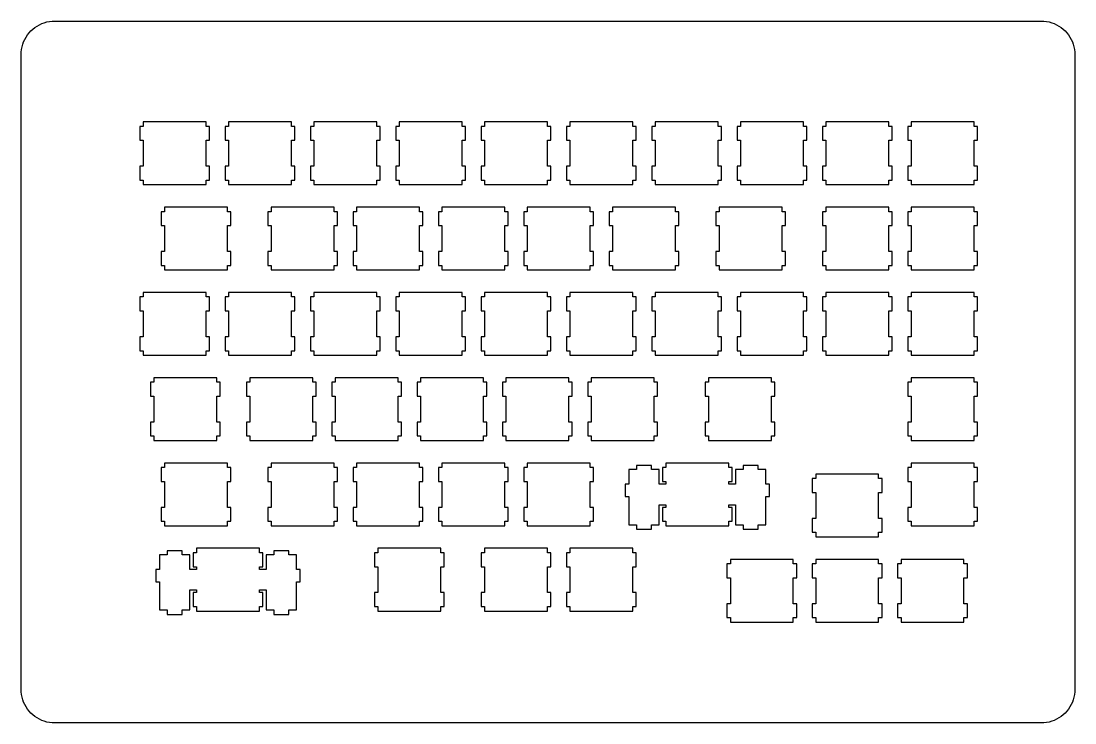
# Model space of a CAD drawing. Extents: x 0 to 235, y 0 to 157.
import ezdxf

# ---------------------------------------------------------------- set-up
doc = ezdxf.new("R2010")
doc.units = 0
doc.layers.get('0').update_dxf_attribs({"linetype": 'CONTINUOUS'})

msp = doc.modelspace()

# ---------------------------------------------------------------- linework, layer by layer
at = {"color": 0}
for p, q in [((2.72438, 155.078), (3.18464, 155.441)), ((3.18464, 155.441), (3.67524, 155.768)), ((3.67524, 155.768), (4.18924, 156.056)), ((4.18924, 156.056), (4.72391, 156.304)), ((4.72391, 156.304), (5.2765, 156.507)), ((5.2765, 156.507), (5.84426, 156.668)), ((5.84426, 156.668), (6.42027, 156.781)), ((6.42027, 156.781), (7.00595, 156.851)), ((7.00595, 156.851), (7.59435, 156.875)), ((7.59435, 156.875), (227.857, 156.873)), ((227.857, 156.873), (228.446, 156.851)), ((228.446, 156.851), (229.031, 156.781)), ((229.031, 156.781), (229.609, 156.668)), ((229.609, 156.668), (230.175, 156.507)), ((230.175, 156.507), (230.728, 156.304)), ((230.728, 156.304), (231.262, 156.056)), ((231.262, 156.056), (231.776, 155.768)), ((231.776, 155.768), (232.266, 155.441)), ((232.266, 155.441), (232.729, 155.078)), ((0.91226, 152.779), (1.20027, 153.293)), ((1.20027, 153.293), (1.52687, 153.784)), ((1.52687, 153.784), (1.89067, 154.244)), ((1.89067, 154.244), (2.2903, 154.678)), ((2.2903, 154.678), (2.72438, 155.078)), ((232.729, 155.078), (233.161, 154.678)), ((233.161, 154.678), (233.561, 154.244)), ((233.561, 154.244), (233.926, 153.784)), ((233.926, 153.784), (234.253, 153.293)), ((234.253, 153.293), (234.541, 152.779)), ((0.18741, 150.548), (0.30179, 151.125)), ((0.30179, 151.125), (0.46164, 151.692)), ((0.46164, 151.692), (0.66421, 152.244)), ((0.66421, 152.244), (0.91226, 152.779)), ((234.541, 152.779), (234.787, 152.244)), ((234.787, 152.244), (234.991, 151.692)), ((234.991, 151.692), (235.151, 151.125)), ((235.151, 151.125), (235.266, 150.548)), ((0.09371, 7.59714), (0.09508, 149.374)), ((0.09508, 149.374), (0.11713, 149.962)), ((0.11713, 149.962), (0.18741, 150.548)), ((235.266, 150.548), (235.335, 149.962)), ((235.335, 149.962), (235.358, 149.374)), ((235.358, 149.374), (235.358, 7.59714)), ((27.3816, 134.349), (27.3816, 133.349)), ((41.3812, 134.349), (27.3816, 134.349)), ((41.3812, 133.349), (41.3812, 134.349)), ((46.4316, 134.349), (46.4316, 133.349)), ((60.4312, 134.349), (46.4316, 134.349)), ((60.4312, 133.349), (60.4312, 134.349)), ((65.4816, 134.349), (65.4816, 133.349)), ((79.4812, 134.349), (65.4816, 134.349)), ((79.4812, 133.349), (79.4812, 134.349)), ((84.5316, 134.349), (84.5316, 133.349)), ((98.5312, 134.349), (84.5316, 134.349)), ((98.5312, 133.349), (98.5312, 134.349)), ((103.582, 134.349), (103.582, 133.349)), ((117.581, 134.349), (103.582, 134.349)), ((117.581, 133.349), (117.581, 134.349)), ((122.632, 134.349), (122.632, 133.349)), ((136.631, 134.349), (122.632, 134.349)), ((136.631, 133.349), (136.631, 134.349)), ((141.682, 134.349), (141.682, 133.349)), ((155.681, 134.349), (141.682, 134.349)), ((155.681, 133.349), (155.681, 134.349)), ((160.732, 134.349), (160.732, 133.349)), ((174.731, 134.349), (160.732, 134.349)), ((174.731, 133.349), (174.731, 134.349)), ((179.782, 134.349), (179.782, 133.349)), ((193.781, 134.349), (179.782, 134.349)), ((193.781, 133.349), (193.781, 134.349)), ((198.832, 134.349), (198.832, 133.349)), ((212.831, 134.349), (198.832, 134.349)), ((212.831, 133.349), (212.831, 134.349)), ((27.3816, 133.349), (26.5824, 133.349)), ((26.5824, 133.349), (26.5824, 130.248)), ((42.1816, 133.349), (41.3812, 133.349)), ((42.1816, 130.248), (42.1816, 133.349)), ((46.4316, 133.349), (45.6325, 133.349)), ((45.6325, 133.349), (45.6325, 130.248)), ((61.2316, 133.349), (60.4312, 133.349)), ((61.2316, 130.248), (61.2316, 133.349)), ((65.4816, 133.349), (64.6825, 133.349)), ((64.6825, 133.349), (64.6825, 130.248)), ((80.2816, 133.349), (79.4812, 133.349)), ((80.2816, 130.248), (80.2816, 133.349)), ((84.5316, 133.349), (83.7325, 133.349)), ((83.7325, 133.349), (83.7325, 130.248)), ((99.3316, 133.349), (98.5312, 133.349)), ((99.3316, 130.248), (99.3316, 133.349)), ((103.582, 133.349), (102.783, 133.349)), ((102.783, 133.349), (102.783, 130.248)), ((118.382, 133.349), (117.581, 133.349)), ((118.382, 130.248), (118.382, 133.349)), ((122.632, 133.349), (121.833, 133.349)), ((121.833, 133.349), (121.833, 130.248)), ((137.432, 133.349), (136.631, 133.349)), ((137.432, 130.248), (137.432, 133.349)), ((141.682, 133.349), (140.883, 133.349)), ((140.883, 133.349), (140.883, 130.248)), ((156.482, 133.349), (155.681, 133.349)), ((156.482, 130.248), (156.482, 133.349)), ((160.732, 133.349), (159.933, 133.349)), ((159.933, 133.349), (159.933, 130.248)), ((175.532, 133.349), (174.731, 133.349)), ((175.532, 130.248), (175.532, 133.349)), ((179.782, 133.349), (178.983, 133.349)), ((178.983, 133.349), (178.983, 130.248)), ((194.582, 133.349), (193.781, 133.349)), ((194.582, 130.248), (194.582, 133.349)), ((198.832, 133.349), (198.033, 133.349)), ((198.033, 133.349), (198.033, 130.248)), ((213.632, 133.349), (212.831, 133.349)), ((213.632, 130.248), (213.632, 133.349)), ((26.5824, 130.248), (27.3816, 130.248)), ((27.3816, 130.248), (27.3816, 124.448)), ((41.3812, 124.448), (41.3812, 130.248)), ((41.3812, 130.248), (42.1816, 130.248)), ((45.6325, 130.248), (46.4316, 130.248)), ((46.4316, 130.248), (46.4316, 124.448)), ((60.4312, 124.448), (60.4312, 130.248)), ((60.4312, 130.248), (61.2316, 130.248)), ((64.6825, 130.248), (65.4816, 130.248)), ((65.4816, 130.248), (65.4816, 124.448)), ((79.4812, 124.448), (79.4812, 130.248)), ((79.4812, 130.248), (80.2816, 130.248)), ((83.7325, 130.248), (84.5316, 130.248)), ((84.5316, 130.248), (84.5316, 124.448)), ((98.5312, 124.448), (98.5312, 130.248)), ((98.5312, 130.248), (99.3316, 130.248)), ((102.783, 130.248), (103.582, 130.248)), ((103.582, 130.248), (103.582, 124.448)), ((117.581, 124.448), (117.581, 130.248)), ((117.581, 130.248), (118.382, 130.248)), ((121.833, 130.248), (122.632, 130.248)), ((122.632, 130.248), (122.632, 124.448)), ((136.631, 124.448), (136.631, 130.248)), ((136.631, 130.248), (137.432, 130.248)), ((140.883, 130.248), (141.682, 130.248)), ((141.682, 130.248), (141.682, 124.448)), ((155.681, 124.448), (155.681, 130.248)), ((155.681, 130.248), (156.482, 130.248)), ((159.933, 130.248), (160.732, 130.248)), ((160.732, 130.248), (160.732, 124.448)), ((174.731, 124.448), (174.731, 130.248)), ((174.731, 130.248), (175.532, 130.248)), ((178.983, 130.248), (179.782, 130.248)), ((179.782, 130.248), (179.782, 124.448)), ((193.781, 124.448), (193.781, 130.248)), ((193.781, 130.248), (194.582, 130.248)), ((198.033, 130.248), (198.832, 130.248)), ((198.832, 130.248), (198.832, 124.448)), ((212.831, 124.448), (212.831, 130.248)), ((212.831, 130.248), (213.632, 130.248)), ((27.3816, 124.448), (26.5824, 124.448)), ((26.5824, 124.448), (26.5824, 121.349)), ((42.1816, 124.448), (41.3812, 124.448)), ((42.1816, 121.349), (42.1816, 124.448)), ((46.4316, 124.448), (45.6325, 124.448)), ((45.6325, 124.448), (45.6325, 121.349)), ((61.2316, 124.448), (60.4312, 124.448)), ((61.2316, 121.349), (61.2316, 124.448)), ((65.4816, 124.448), (64.6825, 124.448)), ((64.6825, 124.448), (64.6825, 121.349)), ((80.2816, 124.448), (79.4812, 124.448)), ((80.2816, 121.349), (80.2816, 124.448)), ((84.5316, 124.448), (83.7325, 124.448)), ((83.7325, 124.448), (83.7325, 121.349)), ((99.3316, 124.448), (98.5312, 124.448)), ((99.3316, 121.349), (99.3316, 124.448)), ((103.582, 124.448), (102.783, 124.448)), ((102.783, 124.448), (102.783, 121.349)), ((118.382, 124.448), (117.581, 124.448)), ((118.382, 121.349), (118.382, 124.448)), ((122.632, 124.448), (121.833, 124.448)), ((121.833, 124.448), (121.833, 121.349)), ((137.432, 124.448), (136.631, 124.448)), ((137.432, 121.349), (137.432, 124.448)), ((141.682, 124.448), (140.883, 124.448)), ((140.883, 124.448), (140.883, 121.349)), ((156.482, 124.448), (155.681, 124.448)), ((156.482, 121.349), (156.482, 124.448)), ((160.732, 124.448), (159.933, 124.448)), ((159.933, 124.448), (159.933, 121.349)), ((175.532, 124.448), (174.731, 124.448)), ((175.532, 121.349), (175.532, 124.448)), ((179.782, 124.448), (178.983, 124.448)), ((178.983, 124.448), (178.983, 121.349)), ((194.582, 124.448), (193.781, 124.448)), ((194.582, 121.349), (194.582, 124.448)), ((198.832, 124.448), (198.033, 124.448)), ((198.033, 124.448), (198.033, 121.349)), ((213.632, 124.448), (212.831, 124.448)), ((213.632, 121.349), (213.632, 124.448)), ((26.5824, 121.349), (27.3816, 121.349)), ((27.3816, 121.349), (27.3816, 120.348)), ((27.3816, 120.348), (41.3812, 120.348)), ((41.3812, 120.348), (41.3812, 121.349)), ((41.3812, 121.349), (42.1816, 121.349)), ((45.6325, 121.349), (46.4316, 121.349)), ((46.4316, 121.349), (46.4316, 120.348)), ((46.4316, 120.348), (60.4312, 120.348)), ((60.4312, 120.348), (60.4312, 121.349)), ((60.4312, 121.349), (61.2316, 121.349)), ((64.6825, 121.349), (65.4816, 121.349)), ((65.4816, 121.349), (65.4816, 120.348)), ((65.4816, 120.348), (79.4812, 120.348)), ((79.4812, 120.348), (79.4812, 121.349)), ((79.4812, 121.349), (80.2816, 121.349)), ((83.7325, 121.349), (84.5316, 121.349)), ((84.5316, 121.349), (84.5316, 120.348)), ((84.5316, 120.348), (98.5312, 120.348)), ((98.5312, 120.348), (98.5312, 121.349)), ((98.5312, 121.349), (99.3316, 121.349)), ((102.783, 121.349), (103.582, 121.349)), ((103.582, 121.349), (103.582, 120.348)), ((103.582, 120.348), (117.581, 120.348)), ((117.581, 120.348), (117.581, 121.349)), ((117.581, 121.349), (118.382, 121.349)), ((121.833, 121.349), (122.632, 121.349)), ((122.632, 121.349), (122.632, 120.348)), ((122.632, 120.348), (136.631, 120.348)), ((136.631, 120.348), (136.631, 121.349)), ((136.631, 121.349), (137.432, 121.349)), ((140.883, 121.349), (141.682, 121.349)), ((141.682, 121.349), (141.682, 120.348)), ((141.682, 120.348), (155.681, 120.348)), ((155.681, 120.348), (155.681, 121.349)), ((155.681, 121.349), (156.482, 121.349)), ((159.933, 121.349), (160.732, 121.349)), ((160.732, 121.349), (160.732, 120.348)), ((160.732, 120.348), (174.731, 120.348)), ((174.731, 120.348), (174.731, 121.349)), ((174.731, 121.349), (175.532, 121.349)), ((178.983, 121.349), (179.782, 121.349)), ((179.782, 121.349), (179.782, 120.348)), ((179.782, 120.348), (193.781, 120.348)), ((193.781, 120.348), (193.781, 121.349)), ((193.781, 121.349), (194.582, 121.349)), ((198.033, 121.349), (198.832, 121.349)), ((198.832, 121.349), (198.832, 120.348)), ((198.832, 120.348), (212.831, 120.348)), ((212.831, 120.348), (212.831, 121.349)), ((212.831, 121.349), (213.632, 121.349)), ((32.1441, 115.299), (32.1441, 114.299)), ((46.1451, 115.299), (32.1441, 115.299)), ((46.1451, 114.299), (46.1451, 115.299)), ((55.9566, 115.299), (55.9566, 114.299)), ((69.9562, 115.299), (55.9566, 115.299)), ((69.9562, 114.299), (69.9562, 115.299)), ((75.0066, 115.299), (75.0066, 114.299)), ((89.0062, 115.299), (75.0066, 115.299)), ((89.0062, 114.299), (89.0062, 115.299)), ((94.0566, 115.299), (94.0566, 114.299)), ((108.056, 115.299), (94.0566, 115.299)), ((108.056, 114.299), (108.056, 115.299)), ((113.107, 115.299), (113.107, 114.299)), ((127.106, 115.299), (113.107, 115.299)), ((127.106, 114.299), (127.106, 115.299)), ((132.157, 115.299), (132.157, 114.299)), ((146.156, 115.299), (132.157, 115.299)), ((146.156, 114.299), (146.156, 115.299)), ((155.969, 115.299), (155.969, 114.299)), ((169.97, 115.299), (155.969, 115.299)), ((169.97, 114.299), (169.97, 115.299)), ((179.782, 115.299), (179.782, 114.299)), ((193.781, 115.299), (179.782, 115.299)), ((193.781, 114.299), (193.781, 115.299)), ((198.832, 115.299), (198.832, 114.299)), ((212.831, 115.299), (198.832, 115.299)), ((212.831, 114.299), (212.831, 115.299)), ((32.1441, 114.299), (31.3449, 114.299)), ((31.3449, 114.299), (31.3449, 111.198)), ((46.9441, 114.299), (46.1451, 114.299)), ((46.9441, 111.198), (46.9441, 114.299)), ((55.9566, 114.299), (55.1575, 114.299)), ((55.1575, 114.299), (55.1575, 111.198)), ((70.7566, 114.299), (69.9562, 114.299)), ((70.7566, 111.198), (70.7566, 114.299)), ((75.0066, 114.299), (74.2075, 114.299)), ((74.2075, 114.299), (74.2075, 111.198)), ((89.8066, 114.299), (89.0062, 114.299)), ((89.8066, 111.198), (89.8066, 114.299)), ((94.0566, 114.299), (93.2575, 114.299)), ((93.2575, 114.299), (93.2575, 111.198)), ((108.857, 114.299), (108.056, 114.299)), ((108.857, 111.198), (108.857, 114.299)), ((113.107, 114.299), (112.308, 114.299)), ((112.308, 114.299), (112.308, 111.198)), ((127.907, 114.299), (127.106, 114.299)), ((127.907, 111.198), (127.907, 114.299)), ((132.157, 114.299), (131.358, 114.299)), ((131.358, 114.299), (131.358, 111.198)), ((146.957, 114.299), (146.156, 114.299)), ((146.957, 111.198), (146.957, 114.299)), ((155.969, 114.299), (155.17, 114.299)), ((155.17, 114.299), (155.17, 111.198)), ((170.769, 114.299), (169.97, 114.299)), ((170.769, 111.198), (170.769, 114.299)), ((179.782, 114.299), (178.983, 114.299)), ((178.983, 114.299), (178.983, 111.198)), ((194.582, 114.299), (193.781, 114.299)), ((194.582, 111.198), (194.582, 114.299)), ((198.832, 114.299), (198.033, 114.299)), ((198.033, 114.299), (198.033, 111.198)), ((213.632, 114.299), (212.831, 114.299)), ((213.632, 111.198), (213.632, 114.299)), ((31.3449, 111.198), (32.1441, 111.198)), ((32.1441, 111.198), (32.1441, 105.398)), ((46.1451, 105.398), (46.1451, 111.198)), ((46.1451, 111.198), (46.9441, 111.198)), ((55.1575, 111.198), (55.9566, 111.198)), ((55.9566, 111.198), (55.9566, 105.398)), ((69.9562, 105.398), (69.9562, 111.198)), ((69.9562, 111.198), (70.7566, 111.198)), ((74.2075, 111.198), (75.0066, 111.198)), ((75.0066, 111.198), (75.0066, 105.398)), ((89.0062, 105.398), (89.0062, 111.198)), ((89.0062, 111.198), (89.8066, 111.198)), ((93.2575, 111.198), (94.0566, 111.198)), ((94.0566, 111.198), (94.0566, 105.398)), ((108.056, 105.398), (108.056, 111.198)), ((108.056, 111.198), (108.857, 111.198)), ((112.308, 111.198), (113.107, 111.198)), ((113.107, 111.198), (113.107, 105.398)), ((127.106, 105.398), (127.106, 111.198)), ((127.106, 111.198), (127.907, 111.198)), ((131.358, 111.198), (132.157, 111.198)), ((132.157, 111.198), (132.157, 105.398)), ((146.156, 105.398), (146.156, 111.198)), ((146.156, 111.198), (146.957, 111.198)), ((155.17, 111.198), (155.969, 111.198)), ((155.969, 111.198), (155.969, 105.398)), ((169.97, 105.398), (169.97, 111.198)), ((169.97, 111.198), (170.769, 111.198)), ((178.983, 111.198), (179.782, 111.198)), ((179.782, 111.198), (179.782, 105.398)), ((193.781, 105.398), (193.781, 111.198)), ((193.781, 111.198), (194.582, 111.198)), ((198.033, 111.198), (198.832, 111.198)), ((198.832, 111.198), (198.832, 105.398)), ((212.831, 105.398), (212.831, 111.198)), ((212.831, 111.198), (213.632, 111.198)), ((32.1441, 105.398), (31.3449, 105.398)), ((31.3449, 105.398), (31.3449, 102.299)), ((46.9441, 105.398), (46.1451, 105.398)), ((46.9441, 102.299), (46.9441, 105.398)), ((55.9566, 105.398), (55.1575, 105.398)), ((55.1575, 105.398), (55.1575, 102.299)), ((70.7566, 105.398), (69.9562, 105.398)), ((70.7566, 102.299), (70.7566, 105.398)), ((75.0066, 105.398), (74.2075, 105.398)), ((74.2075, 105.398), (74.2075, 102.299)), ((89.8066, 105.398), (89.0062, 105.398)), ((89.8066, 102.299), (89.8066, 105.398)), ((94.0566, 105.398), (93.2575, 105.398)), ((93.2575, 105.398), (93.2575, 102.299)), ((108.857, 105.398), (108.056, 105.398)), ((108.857, 102.299), (108.857, 105.398)), ((113.107, 105.398), (112.308, 105.398)), ((112.308, 105.398), (112.308, 102.299)), ((127.907, 105.398), (127.106, 105.398)), ((127.907, 102.299), (127.907, 105.398)), ((132.157, 105.398), (131.358, 105.398)), ((131.358, 105.398), (131.358, 102.299)), ((146.957, 105.398), (146.156, 105.398)), ((146.957, 102.299), (146.957, 105.398)), ((155.969, 105.398), (155.17, 105.398)), ((155.17, 105.398), (155.17, 102.299)), ((170.769, 105.398), (169.97, 105.398)), ((170.769, 102.299), (170.769, 105.398)), ((179.782, 105.398), (178.983, 105.398)), ((178.983, 105.398), (178.983, 102.299)), ((194.582, 105.398), (193.781, 105.398)), ((194.582, 102.299), (194.582, 105.398)), ((198.832, 105.398), (198.033, 105.398)), ((198.033, 105.398), (198.033, 102.299)), ((213.632, 105.398), (212.831, 105.398)), ((213.632, 102.299), (213.632, 105.398)), ((31.3449, 102.299), (32.1441, 102.299)), ((32.1441, 102.299), (32.1441, 101.298)), ((32.1441, 101.298), (46.1451, 101.298)), ((46.1451, 101.298), (46.1451, 102.299)), ((46.1451, 102.299), (46.9441, 102.299)), ((55.1575, 102.299), (55.9566, 102.299)), ((55.9566, 102.299), (55.9566, 101.298)), ((55.9566, 101.298), (69.9562, 101.298)), ((69.9562, 101.298), (69.9562, 102.299)), ((69.9562, 102.299), (70.7566, 102.299)), ((74.2075, 102.299), (75.0066, 102.299)), ((75.0066, 102.299), (75.0066, 101.298)), ((75.0066, 101.298), (89.0062, 101.298)), ((89.0062, 101.298), (89.0062, 102.299)), ((89.0062, 102.299), (89.8066, 102.299)), ((93.2575, 102.299), (94.0566, 102.299)), ((94.0566, 102.299), (94.0566, 101.298)), ((94.0566, 101.298), (108.056, 101.298)), ((108.056, 101.298), (108.056, 102.299)), ((108.056, 102.299), (108.857, 102.299)), ((112.308, 102.299), (113.107, 102.299)), ((113.107, 102.299), (113.107, 101.298)), ((113.107, 101.298), (127.106, 101.298)), ((127.106, 101.298), (127.106, 102.299)), ((127.106, 102.299), (127.907, 102.299)), ((131.358, 102.299), (132.157, 102.299)), ((132.157, 102.299), (132.157, 101.298)), ((132.157, 101.298), (146.156, 101.298)), ((146.156, 101.298), (146.156, 102.299)), ((146.156, 102.299), (146.957, 102.299)), ((155.17, 102.299), (155.969, 102.299)), ((155.969, 102.299), (155.969, 101.298)), ((155.969, 101.298), (169.97, 101.298)), ((169.97, 101.298), (169.97, 102.299)), ((169.97, 102.299), (170.769, 102.299)), ((178.983, 102.299), (179.782, 102.299)), ((179.782, 102.299), (179.782, 101.298)), ((179.782, 101.298), (193.781, 101.298)), ((193.781, 101.298), (193.781, 102.299)), ((193.781, 102.299), (194.582, 102.299)), ((198.033, 102.299), (198.832, 102.299)), ((198.832, 102.299), (198.832, 101.298)), ((198.832, 101.298), (212.831, 101.298)), ((212.831, 101.298), (212.831, 102.299)), ((212.831, 102.299), (213.632, 102.299)), ((27.3816, 95.2486), (26.5824, 95.2486)), ((26.5824, 95.2486), (26.5824, 92.148)), ((27.3816, 96.2491), (27.3816, 95.2486)), ((41.3812, 96.2491), (27.3816, 96.2491)), ((41.3812, 95.2486), (41.3812, 96.2491)), ((42.1816, 95.2486), (41.3812, 95.2486)), ((42.1816, 92.148), (42.1816, 95.2486)), ((46.4316, 95.2486), (45.6325, 95.2486)), ((45.6325, 95.2486), (45.6325, 92.148)), ((46.4316, 96.2491), (46.4316, 95.2486)), ((60.4312, 96.2491), (46.4316, 96.2491)), ((60.4312, 95.2486), (60.4312, 96.2491)), ((61.2316, 95.2486), (60.4312, 95.2486)), ((61.2316, 92.148), (61.2316, 95.2486)), ((65.4816, 95.2486), (64.6825, 95.2486)), ((64.6825, 95.2486), (64.6825, 92.148)), ((65.4816, 96.2491), (65.4816, 95.2486)), ((79.4812, 96.2491), (65.4816, 96.2491)), ((79.4812, 95.2486), (79.4812, 96.2491)), ((80.2816, 95.2486), (79.4812, 95.2486)), ((80.2816, 92.148), (80.2816, 95.2486)), ((84.5316, 95.2486), (83.7325, 95.2486)), ((83.7325, 95.2486), (83.7325, 92.148)), ((84.5316, 96.2491), (84.5316, 95.2486)), ((98.5312, 96.2491), (84.5316, 96.2491)), ((98.5312, 95.2486), (98.5312, 96.2491)), ((99.3316, 95.2486), (98.5312, 95.2486)), ((99.3316, 92.148), (99.3316, 95.2486)), ((103.582, 95.2486), (102.783, 95.2486)), ((102.783, 95.2486), (102.783, 92.148)), ((103.582, 96.2491), (103.582, 95.2486)), ((117.581, 96.2491), (103.582, 96.2491)), ((117.581, 95.2486), (117.581, 96.2491)), ((118.382, 95.2486), (117.581, 95.2486)), ((118.382, 92.148), (118.382, 95.2486)), ((122.632, 95.2486), (121.833, 95.2486)), ((121.833, 95.2486), (121.833, 92.148)), ((122.632, 96.2491), (122.632, 95.2486)), ((136.631, 96.2491), (122.632, 96.2491)), ((136.631, 95.2486), (136.631, 96.2491)), ((137.432, 95.2486), (136.631, 95.2486)), ((137.432, 92.148), (137.432, 95.2486)), ((141.682, 95.2486), (140.883, 95.2486)), ((140.883, 95.2486), (140.883, 92.148)), ((141.682, 96.2491), (141.682, 95.2486)), ((155.681, 96.2491), (141.682, 96.2491)), ((155.681, 95.2486), (155.681, 96.2491)), ((156.482, 95.2486), (155.681, 95.2486)), ((156.482, 92.148), (156.482, 95.2486)), ((160.732, 95.2486), (159.933, 95.2486)), ((159.933, 95.2486), (159.933, 92.148)), ((160.732, 96.2491), (160.732, 95.2486)), ((174.731, 96.2491), (160.732, 96.2491)), ((174.731, 95.2486), (174.731, 96.2491)), ((175.532, 95.2486), (174.731, 95.2486)), ((175.532, 92.148), (175.532, 95.2486)), ((179.782, 95.2486), (178.983, 95.2486)), ((178.983, 95.2486), (178.983, 92.148)), ((179.782, 96.2491), (179.782, 95.2486)), ((193.781, 96.2491), (179.782, 96.2491)), ((193.781, 95.2486), (193.781, 96.2491)), ((194.582, 95.2486), (193.781, 95.2486)), ((194.582, 92.148), (194.582, 95.2486)), ((198.832, 95.2486), (198.033, 95.2486)), ((198.033, 95.2486), (198.033, 92.148)), ((198.832, 96.2491), (198.832, 95.2486)), ((212.831, 96.2491), (198.832, 96.2491)), ((212.831, 95.2486), (212.831, 96.2491)), ((213.632, 95.2486), (212.831, 95.2486)), ((213.632, 92.148), (213.632, 95.2486)), ((26.5824, 92.148), (27.3816, 92.148)), ((27.3816, 92.148), (27.3816, 86.348)), ((41.3812, 86.348), (41.3812, 92.148)), ((41.3812, 92.148), (42.1816, 92.148)), ((45.6325, 92.148), (46.4316, 92.148)), ((46.4316, 92.148), (46.4316, 86.348)), ((60.4312, 86.348), (60.4312, 92.148)), ((60.4312, 92.148), (61.2316, 92.148)), ((64.6825, 92.148), (65.4816, 92.148)), ((65.4816, 92.148), (65.4816, 86.348)), ((79.4812, 86.348), (79.4812, 92.148)), ((79.4812, 92.148), (80.2816, 92.148)), ((83.7325, 92.148), (84.5316, 92.148)), ((84.5316, 92.148), (84.5316, 86.348)), ((98.5312, 86.348), (98.5312, 92.148)), ((98.5312, 92.148), (99.3316, 92.148)), ((102.783, 92.148), (103.582, 92.148)), ((103.582, 92.148), (103.582, 86.348)), ((117.581, 86.348), (117.581, 92.148)), ((117.581, 92.148), (118.382, 92.148)), ((121.833, 92.148), (122.632, 92.148)), ((122.632, 92.148), (122.632, 86.348)), ((136.631, 86.348), (136.631, 92.148)), ((136.631, 92.148), (137.432, 92.148)), ((140.883, 92.148), (141.682, 92.148)), ((141.682, 92.148), (141.682, 86.348)), ((155.681, 86.348), (155.681, 92.148)), ((155.681, 92.148), (156.482, 92.148)), ((159.933, 92.148), (160.732, 92.148)), ((160.732, 92.148), (160.732, 86.348)), ((174.731, 86.348), (174.731, 92.148)), ((174.731, 92.148), (175.532, 92.148)), ((178.983, 92.148), (179.782, 92.148)), ((179.782, 92.148), (179.782, 86.348)), ((193.781, 86.348), (193.781, 92.148)), ((193.781, 92.148), (194.582, 92.148)), ((198.033, 92.148), (198.832, 92.148)), ((198.832, 92.148), (198.832, 86.348)), ((212.831, 86.348), (212.831, 92.148)), ((212.831, 92.148), (213.632, 92.148)), ((27.3816, 86.348), (26.5824, 86.348)), ((26.5824, 86.348), (26.5824, 83.2485)), ((42.1816, 86.348), (41.3812, 86.348)), ((42.1816, 83.2485), (42.1816, 86.348)), ((46.4316, 86.348), (45.6325, 86.348)), ((45.6325, 86.348), (45.6325, 83.2485)), ((61.2316, 86.348), (60.4312, 86.348)), ((61.2316, 83.2485), (61.2316, 86.348)), ((65.4816, 86.348), (64.6825, 86.348)), ((64.6825, 86.348), (64.6825, 83.2485)), ((80.2816, 86.348), (79.4812, 86.348)), ((80.2816, 83.2485), (80.2816, 86.348)), ((84.5316, 86.348), (83.7325, 86.348)), ((83.7325, 86.348), (83.7325, 83.2485)), ((99.3316, 86.348), (98.5312, 86.348)), ((99.3316, 83.2485), (99.3316, 86.348)), ((103.582, 86.348), (102.783, 86.348)), ((102.783, 86.348), (102.783, 83.2485)), ((118.382, 86.348), (117.581, 86.348)), ((118.382, 83.2485), (118.382, 86.348)), ((122.632, 86.348), (121.833, 86.348)), ((121.833, 86.348), (121.833, 83.2485)), ((137.432, 86.348), (136.631, 86.348)), ((137.432, 83.2485), (137.432, 86.348)), ((141.682, 86.348), (140.883, 86.348)), ((140.883, 86.348), (140.883, 83.2485)), ((156.482, 86.348), (155.681, 86.348)), ((156.482, 83.2485), (156.482, 86.348)), ((160.732, 86.348), (159.933, 86.348)), ((159.933, 86.348), (159.933, 83.2485)), ((175.532, 86.348), (174.731, 86.348)), ((175.532, 83.2485), (175.532, 86.348)), ((179.782, 86.348), (178.983, 86.348)), ((178.983, 86.348), (178.983, 83.2485)), ((194.582, 86.348), (193.781, 86.348)), ((194.582, 83.2485), (194.582, 86.348)), ((198.832, 86.348), (198.033, 86.348)), ((198.033, 86.348), (198.033, 83.2485)), ((213.632, 86.348), (212.831, 86.348)), ((213.632, 83.2485), (213.632, 86.348)), ((26.5824, 83.2485), (27.3816, 83.2485)), ((27.3816, 83.2485), (27.3816, 82.2484)), ((41.3812, 82.2484), (41.3812, 83.2485)), ((41.3812, 83.2485), (42.1816, 83.2485)), ((45.6325, 83.2485), (46.4316, 83.2485)), ((46.4316, 83.2485), (46.4316, 82.2484)), ((60.4312, 82.2484), (60.4312, 83.2485)), ((60.4312, 83.2485), (61.2316, 83.2485)), ((64.6825, 83.2485), (65.4816, 83.2485)), ((65.4816, 83.2485), (65.4816, 82.2484)), ((79.4812, 82.2484), (79.4812, 83.2485)), ((79.4812, 83.2485), (80.2816, 83.2485)), ((83.7325, 83.2485), (84.5316, 83.2485)), ((84.5316, 83.2485), (84.5316, 82.2484)), ((98.5312, 82.2484), (98.5312, 83.2485)), ((98.5312, 83.2485), (99.3316, 83.2485)), ((102.783, 83.2485), (103.582, 83.2485)), ((103.582, 83.2485), (103.582, 82.2484)), ((117.581, 82.2484), (117.581, 83.2485)), ((117.581, 83.2485), (118.382, 83.2485)), ((121.833, 83.2485), (122.632, 83.2485)), ((122.632, 83.2485), (122.632, 82.2484)), ((136.631, 82.2484), (136.631, 83.2485)), ((136.631, 83.2485), (137.432, 83.2485)), ((140.883, 83.2485), (141.682, 83.2485)), ((141.682, 83.2485), (141.682, 82.2484)), ((155.681, 82.2484), (155.681, 83.2485)), ((155.681, 83.2485), (156.482, 83.2485)), ((159.933, 83.2485), (160.732, 83.2485)), ((160.732, 83.2485), (160.732, 82.2484)), ((174.731, 82.2484), (174.731, 83.2485)), ((174.731, 83.2485), (175.532, 83.2485)), ((178.983, 83.2485), (179.782, 83.2485)), ((179.782, 83.2485), (179.782, 82.2484)), ((193.781, 82.2484), (193.781, 83.2485)), ((193.781, 83.2485), (194.582, 83.2485)), ((198.033, 83.2485), (198.832, 83.2485)), ((198.832, 83.2485), (198.832, 82.2484)), ((212.831, 82.2484), (212.831, 83.2485)), ((212.831, 83.2485), (213.632, 83.2485)), ((27.3816, 82.2484), (41.3812, 82.2484)), ((46.4316, 82.2484), (60.4312, 82.2484)), ((65.4816, 82.2484), (79.4812, 82.2484)), ((84.5316, 82.2484), (98.5312, 82.2484)), ((103.582, 82.2484), (117.581, 82.2484)), ((122.632, 82.2484), (136.631, 82.2484)), ((141.682, 82.2484), (155.681, 82.2484)), ((160.732, 82.2484), (174.731, 82.2484)), ((179.782, 82.2484), (193.781, 82.2484)), ((198.832, 82.2484), (212.831, 82.2484)), ((29.7629, 76.1986), (28.9622, 76.1986)), ((28.9622, 76.1986), (28.9622, 73.0994)), ((29.7629, 77.1991), (29.7629, 76.1986)), ((43.7624, 77.1991), (29.7629, 77.1991)), ((43.7624, 76.1986), (43.7624, 77.1991)), ((44.5629, 76.1986), (43.7624, 76.1986)), ((44.5629, 73.0994), (44.5629, 76.1986)), ((51.1941, 76.1986), (50.395, 76.1986)), ((50.395, 76.1986), (50.395, 73.0994)), ((51.1941, 77.1991), (51.1941, 76.1986)), ((65.1951, 77.1991), (51.1941, 77.1991)), ((65.1951, 76.1986), (65.1951, 77.1991)), ((65.9941, 76.1986), (65.1951, 76.1986)), ((65.9941, 73.0994), (65.9941, 76.1986)), ((70.2441, 76.1986), (69.445, 76.1986)), ((69.445, 76.1986), (69.445, 73.0994)), ((70.2441, 77.1991), (70.2441, 76.1986)), ((84.2451, 77.1991), (70.2441, 77.1991)), ((84.2451, 76.1986), (84.2451, 77.1991)), ((85.0441, 76.1986), (84.2451, 76.1986)), ((85.0441, 73.0994), (85.0441, 76.1986)), ((89.2941, 76.1986), (88.495, 76.1986)), ((88.495, 76.1986), (88.495, 73.0994)), ((89.2941, 77.1991), (89.2941, 76.1986)), ((103.295, 77.1991), (89.2941, 77.1991)), ((103.295, 76.1986), (103.295, 77.1991)), ((104.094, 76.1986), (103.295, 76.1986)), ((104.094, 73.0994), (104.094, 76.1986)), ((108.344, 76.1986), (107.545, 76.1986)), ((107.545, 76.1986), (107.545, 73.0994)), ((108.344, 77.1991), (108.344, 76.1986)), ((122.345, 77.1991), (108.344, 77.1991)), ((122.345, 76.1986), (122.345, 77.1991)), ((123.144, 76.1986), (122.345, 76.1986)), ((123.144, 73.0994), (123.144, 76.1986)), ((127.394, 76.1986), (126.595, 76.1986)), ((126.595, 76.1986), (126.595, 73.0994)), ((127.394, 77.1991), (127.394, 76.1986)), ((141.395, 77.1991), (127.394, 77.1991)), ((141.395, 76.1986), (141.395, 77.1991)), ((142.194, 76.1986), (141.395, 76.1986)), ((142.194, 73.0994), (142.194, 76.1986)), ((153.588, 76.1986), (152.787, 76.1986)), ((152.787, 76.1986), (152.787, 73.0994)), ((153.588, 77.1991), (153.588, 76.1986)), ((167.587, 77.1991), (153.588, 77.1991)), ((167.587, 76.1986), (167.587, 77.1991)), ((168.388, 76.1986), (167.587, 76.1986)), ((168.388, 73.0994), (168.388, 76.1986)), ((198.832, 76.1986), (198.033, 76.1986)), ((198.033, 76.1986), (198.033, 73.0994)), ((198.832, 77.1991), (198.832, 76.1986)), ((212.831, 77.1991), (198.832, 77.1991)), ((212.831, 76.1986), (212.831, 77.1991)), ((213.632, 76.1986), (212.831, 76.1986)), ((213.632, 73.0994), (213.632, 76.1986)), ((28.9622, 73.0994), (29.7629, 73.0994)), ((29.7629, 73.0994), (29.7629, 67.298)), ((43.7624, 67.298), (43.7624, 73.0994)), ((43.7624, 73.0994), (44.5629, 73.0994)), ((50.395, 73.0994), (51.1941, 73.0994)), ((51.1941, 73.0994), (51.1941, 67.298)), ((65.1951, 67.298), (65.1951, 73.0994)), ((65.1951, 73.0994), (65.9941, 73.0994)), ((69.445, 73.0994), (70.2441, 73.0994)), ((70.2441, 73.0994), (70.2441, 67.298)), ((84.2451, 67.298), (84.2451, 73.0994)), ((84.2451, 73.0994), (85.0441, 73.0994)), ((88.495, 73.0994), (89.2941, 73.0994)), ((89.2941, 73.0994), (89.2941, 67.298)), ((103.295, 67.298), (103.295, 73.0994)), ((103.295, 73.0994), (104.094, 73.0994)), ((107.545, 73.0994), (108.344, 73.0994)), ((108.344, 73.0994), (108.344, 67.298)), ((122.345, 67.298), (122.345, 73.0994)), ((122.345, 73.0994), (123.144, 73.0994)), ((126.595, 73.0994), (127.394, 73.0994)), ((127.394, 73.0994), (127.394, 67.298)), ((141.395, 67.298), (141.395, 73.0994)), ((141.395, 73.0994), (142.194, 73.0994)), ((152.787, 73.0994), (153.588, 73.0994)), ((153.588, 73.0994), (153.588, 67.298)), ((167.587, 67.298), (167.587, 73.0994)), ((167.587, 73.0994), (168.388, 73.0994)), ((198.033, 73.0994), (198.832, 73.0994)), ((198.832, 73.0994), (198.832, 67.298)), ((212.831, 67.298), (212.831, 73.0994)), ((212.831, 73.0994), (213.632, 73.0994)), ((29.7629, 67.298), (28.9622, 67.298)), ((28.9622, 67.298), (28.9622, 64.1985)), ((44.5629, 67.298), (43.7624, 67.298)), ((44.5629, 64.1985), (44.5629, 67.298)), ((51.1941, 67.298), (50.395, 67.298)), ((50.395, 67.298), (50.395, 64.1985)), ((65.9941, 67.298), (65.1951, 67.298)), ((65.9941, 64.1985), (65.9941, 67.298)), ((70.2441, 67.298), (69.445, 67.298)), ((69.445, 67.298), (69.445, 64.1985)), ((85.0441, 67.298), (84.2451, 67.298)), ((85.0441, 64.1985), (85.0441, 67.298)), ((89.2941, 67.298), (88.495, 67.298)), ((88.495, 67.298), (88.495, 64.1985)), ((104.094, 67.298), (103.295, 67.298)), ((104.094, 64.1985), (104.094, 67.298)), ((108.344, 67.298), (107.545, 67.298)), ((107.545, 67.298), (107.545, 64.1985)), ((123.144, 67.298), (122.345, 67.298)), ((123.144, 64.1985), (123.144, 67.298)), ((127.394, 67.298), (126.595, 67.298)), ((126.595, 67.298), (126.595, 64.1985)), ((142.194, 67.298), (141.395, 67.298)), ((142.194, 64.1985), (142.194, 67.298)), ((153.588, 67.298), (152.787, 67.298)), ((152.787, 67.298), (152.787, 64.1985)), ((168.388, 67.298), (167.587, 67.298)), ((168.388, 64.1985), (168.388, 67.298)), ((198.832, 67.298), (198.033, 67.298)), ((198.033, 67.298), (198.033, 64.1985)), ((213.632, 67.298), (212.831, 67.298)), ((213.632, 64.1985), (213.632, 67.298)), ((28.9622, 64.1985), (29.7629, 64.1985)), ((29.7629, 64.1985), (29.7629, 63.1984)), ((43.7624, 63.1984), (43.7624, 64.1985)), ((43.7624, 64.1985), (44.5629, 64.1985)), ((50.395, 64.1985), (51.1941, 64.1985)), ((51.1941, 64.1985), (51.1941, 63.1984)), ((65.1951, 63.1984), (65.1951, 64.1985)), ((65.1951, 64.1985), (65.9941, 64.1985)), ((69.445, 64.1985), (70.2441, 64.1985)), ((70.2441, 64.1985), (70.2441, 63.1984)), ((84.2451, 63.1984), (84.2451, 64.1985)), ((84.2451, 64.1985), (85.0441, 64.1985)), ((88.495, 64.1985), (89.2941, 64.1985)), ((89.2941, 64.1985), (89.2941, 63.1984)), ((103.295, 63.1984), (103.295, 64.1985)), ((103.295, 64.1985), (104.094, 64.1985)), ((107.545, 64.1985), (108.344, 64.1985)), ((108.344, 64.1985), (108.344, 63.1984)), ((122.345, 63.1984), (122.345, 64.1985)), ((122.345, 64.1985), (123.144, 64.1985)), ((126.595, 64.1985), (127.394, 64.1985)), ((127.394, 64.1985), (127.394, 63.1984)), ((141.395, 63.1984), (141.395, 64.1985)), ((141.395, 64.1985), (142.194, 64.1985)), ((152.787, 64.1985), (153.588, 64.1985)), ((153.588, 64.1985), (153.588, 63.1984)), ((167.587, 63.1984), (167.587, 64.1985)), ((167.587, 64.1985), (168.388, 64.1985)), ((198.033, 64.1985), (198.832, 64.1985)), ((198.832, 64.1985), (198.832, 63.1984)), ((212.831, 63.1984), (212.831, 64.1985)), ((212.831, 64.1985), (213.632, 64.1985)), ((29.7629, 63.1984), (43.7624, 63.1984)), ((51.1941, 63.1984), (65.1951, 63.1984)), ((70.2441, 63.1984), (84.2451, 63.1984)), ((89.2941, 63.1984), (103.295, 63.1984)), ((108.344, 63.1984), (122.345, 63.1984)), ((127.394, 63.1984), (141.395, 63.1984)), ((153.588, 63.1984), (167.587, 63.1984)), ((198.832, 63.1984), (212.831, 63.1984)), ((32.1441, 57.1486), (31.3449, 57.1486)), ((31.3449, 57.1486), (31.3449, 54.0494)), ((32.1441, 58.1491), (32.1441, 57.1486)), ((46.1451, 58.1491), (32.1441, 58.1491)), ((46.1451, 57.1486), (46.1451, 58.1491)), ((46.9441, 57.1486), (46.1451, 57.1486)), ((46.9441, 54.0494), (46.9441, 57.1486)), ((55.9566, 57.1486), (55.1575, 57.1486)), ((55.1575, 57.1486), (55.1575, 54.0494)), ((55.9566, 58.1491), (55.9566, 57.1486)), ((69.9562, 58.1491), (55.9566, 58.1491)), ((69.9562, 57.1486), (69.9562, 58.1491)), ((70.7566, 57.1486), (69.9562, 57.1486)), ((70.7566, 54.0494), (70.7566, 57.1486)), ((75.0066, 57.1486), (74.2075, 57.1486)), ((74.2075, 57.1486), (74.2075, 54.0494)), ((75.0066, 58.1491), (75.0066, 57.1486)), ((89.0062, 58.1491), (75.0066, 58.1491)), ((89.0062, 57.1486), (89.0062, 58.1491)), ((89.8066, 57.1486), (89.0062, 57.1486)), ((89.8066, 54.0494), (89.8066, 57.1486)), ((94.0566, 57.1486), (93.2575, 57.1486)), ((93.2575, 57.1486), (93.2575, 54.0494)), ((94.0566, 58.1491), (94.0566, 57.1486)), ((108.056, 58.1491), (94.0566, 58.1491)), ((108.056, 57.1486), (108.056, 58.1491)), ((108.857, 57.1486), (108.056, 57.1486)), ((108.857, 54.0494), (108.857, 57.1486)), ((113.107, 57.1486), (112.308, 57.1486)), ((112.308, 57.1486), (112.308, 54.0494)), ((113.107, 58.1491), (113.107, 57.1486)), ((127.106, 58.1491), (113.107, 58.1491)), ((127.106, 57.1486), (127.106, 58.1491)), ((127.907, 57.1486), (127.106, 57.1486)), ((127.907, 54.0494), (127.907, 57.1486)), ((137.513, 56.6787), (135.788, 56.6787)), ((135.788, 56.6787), (135.788, 53.4487)), ((140.812, 57.5991), (137.513, 57.5991)), ((137.513, 57.5991), (137.513, 56.6787)), ((140.812, 56.6787), (140.812, 57.5991)), ((142.537, 56.6787), (140.812, 56.6787)), ((142.537, 53.4487), (142.537, 56.6787)), ((144.063, 57.1486), (143.262, 57.1486)), ((143.262, 57.1486), (143.262, 54.0494)), ((144.063, 58.1491), (144.063, 57.1486)), ((158.062, 58.1491), (144.063, 58.1491)), ((158.062, 57.1486), (158.062, 58.1491)), ((158.863, 57.1486), (158.062, 57.1486)), ((158.863, 54.0494), (158.863, 57.1486)), ((161.313, 56.6787), (159.588, 56.6787)), ((159.588, 56.6787), (159.588, 53.4487)), ((164.612, 57.5991), (161.313, 57.5991)), ((161.313, 57.5991), (161.313, 56.6787)), ((164.612, 56.6787), (164.612, 57.5991)), ((166.338, 56.6787), (164.612, 56.6787)), ((166.338, 53.4487), (166.338, 56.6787)), ((198.832, 57.1486), (198.033, 57.1486)), ((198.033, 57.1486), (198.033, 54.0494)), ((198.832, 58.1491), (198.832, 57.1486)), ((212.831, 58.1491), (198.832, 58.1491)), ((212.831, 57.1486), (212.831, 58.1491)), ((213.632, 57.1486), (212.831, 57.1486)), ((213.632, 54.0494), (213.632, 57.1486)), ((177.496, 54.6724), (176.696, 54.6724)), ((176.696, 54.6724), (176.696, 51.5729)), ((177.496, 55.6729), (177.496, 54.6724)), ((191.496, 55.6729), (177.496, 55.6729)), ((191.496, 54.6724), (191.496, 55.6729)), ((192.296, 54.6724), (191.496, 54.6724)), ((192.296, 51.5729), (192.296, 54.6724)), ((31.3449, 54.0494), (32.1441, 54.0494)), ((32.1441, 54.0494), (32.1441, 48.248)), ((46.1451, 48.248), (46.1451, 54.0494)), ((46.1451, 54.0494), (46.9441, 54.0494)), ((55.1575, 54.0494), (55.9566, 54.0494)), ((55.9566, 54.0494), (55.9566, 48.248)), ((69.9562, 48.248), (69.9562, 54.0494)), ((69.9562, 54.0494), (70.7566, 54.0494)), ((74.2075, 54.0494), (75.0066, 54.0494)), ((75.0066, 54.0494), (75.0066, 48.248)), ((89.0062, 48.248), (89.0062, 54.0494)), ((89.0062, 54.0494), (89.8066, 54.0494)), ((93.2575, 54.0494), (94.0566, 54.0494)), ((94.0566, 54.0494), (94.0566, 48.248)), ((108.056, 48.248), (108.056, 54.0494)), ((108.056, 54.0494), (108.857, 54.0494)), ((112.308, 54.0494), (113.107, 54.0494)), ((113.107, 54.0494), (113.107, 48.248)), ((127.106, 48.248), (127.106, 54.0494)), ((127.106, 54.0494), (127.907, 54.0494)), ((135.788, 53.4487), (134.962, 53.4487)), ((134.962, 53.4487), (134.962, 50.6483)), ((144.063, 53.4487), (142.537, 53.4487)), ((143.262, 54.0494), (144.063, 54.0494)), ((144.063, 54.0494), (144.063, 53.4487)), ((158.062, 53.4487), (158.062, 54.0494)), ((158.062, 54.0494), (158.863, 54.0494)), ((159.588, 53.4487), (158.062, 53.4487)), ((167.163, 53.4487), (166.338, 53.4487)), ((167.163, 50.6483), (167.163, 53.4487)), ((198.033, 54.0494), (198.832, 54.0494)), ((198.832, 54.0494), (198.832, 48.248)), ((212.831, 48.248), (212.831, 54.0494)), ((212.831, 54.0494), (213.632, 54.0494)), ((134.962, 50.6483), (135.788, 50.6483)), ((135.788, 50.6483), (135.788, 44.3812)), ((166.338, 44.3812), (166.338, 50.6483)), ((166.338, 50.6483), (167.163, 50.6483)), ((176.696, 51.5729), (177.496, 51.5729)), ((177.496, 51.5729), (177.496, 45.7729)), ((191.496, 45.7729), (191.496, 51.5729)), ((191.496, 51.5729), (192.296, 51.5729)), ((32.1441, 48.248), (31.3449, 48.248)), ((31.3449, 48.248), (31.3449, 45.1485)), ((46.9441, 48.248), (46.1451, 48.248)), ((46.9441, 45.1485), (46.9441, 48.248)), ((55.9566, 48.248), (55.1575, 48.248)), ((55.1575, 48.248), (55.1575, 45.1485)), ((70.7566, 48.248), (69.9562, 48.248)), ((70.7566, 45.1485), (70.7566, 48.248)), ((75.0066, 48.248), (74.2075, 48.248)), ((74.2075, 48.248), (74.2075, 45.1485)), ((89.8066, 48.248), (89.0062, 48.248)), ((89.8066, 45.1485), (89.8066, 48.248)), ((94.0566, 48.248), (93.2575, 48.248)), ((93.2575, 48.248), (93.2575, 45.1485)), ((108.857, 48.248), (108.056, 48.248)), ((108.857, 45.1485), (108.857, 48.248)), ((113.107, 48.248), (112.308, 48.248)), ((112.308, 48.248), (112.308, 45.1485)), ((127.907, 48.248), (127.106, 48.248)), ((127.907, 45.1485), (127.907, 48.248)), ((142.537, 44.3812), (142.537, 48.8502)), ((142.537, 48.8502), (144.063, 48.8502)), ((144.063, 48.248), (143.262, 48.248)), ((143.262, 48.248), (143.262, 45.1485)), ((144.063, 48.8502), (144.063, 48.248)), ((158.062, 48.248), (158.062, 48.8502)), ((158.062, 48.8502), (159.588, 48.8502)), ((158.863, 48.248), (158.062, 48.248)), ((158.863, 45.1485), (158.863, 48.248)), ((159.588, 48.8502), (159.588, 44.3812)), ((198.832, 48.248), (198.033, 48.248)), ((198.033, 48.248), (198.033, 45.1485)), ((213.632, 48.248), (212.831, 48.248)), ((213.632, 45.1485), (213.632, 48.248)), ((31.3449, 45.1485), (32.1441, 45.1485)), ((32.1441, 45.1485), (32.1441, 44.1484)), ((46.1451, 44.1484), (46.1451, 45.1485)), ((46.1451, 45.1485), (46.9441, 45.1485)), ((55.1575, 45.1485), (55.9566, 45.1485)), ((55.9566, 45.1485), (55.9566, 44.1484)), ((69.9562, 44.1484), (69.9562, 45.1485)), ((69.9562, 45.1485), (70.7566, 45.1485)), ((74.2075, 45.1485), (75.0066, 45.1485)), ((75.0066, 45.1485), (75.0066, 44.1484)), ((89.0062, 44.1484), (89.0062, 45.1485)), ((89.0062, 45.1485), (89.8066, 45.1485)), ((93.2575, 45.1485), (94.0566, 45.1485)), ((94.0566, 45.1485), (94.0566, 44.1484)), ((108.056, 44.1484), (108.056, 45.1485)), ((108.056, 45.1485), (108.857, 45.1485)), ((112.308, 45.1485), (113.107, 45.1485)), ((113.107, 45.1485), (113.107, 44.1484)), ((127.106, 44.1484), (127.106, 45.1485)), ((127.106, 45.1485), (127.907, 45.1485)), ((143.262, 45.1485), (144.063, 45.1485)), ((144.063, 45.1485), (144.063, 44.1484)), ((158.062, 44.1484), (158.062, 45.1485)), ((158.062, 45.1485), (158.863, 45.1485)), ((177.496, 45.7729), (176.696, 45.7729)), ((176.696, 45.7729), (176.696, 42.6724)), ((192.296, 45.7729), (191.496, 45.7729)), ((192.296, 42.6724), (192.296, 45.7729)), ((198.033, 45.1485), (198.832, 45.1485)), ((198.832, 45.1485), (198.832, 44.1484)), ((212.831, 44.1484), (212.831, 45.1485)), ((212.831, 45.1485), (213.632, 45.1485)), ((32.1441, 44.1484), (46.1451, 44.1484)), ((55.9566, 44.1484), (69.9562, 44.1484)), ((75.0066, 44.1484), (89.0062, 44.1484)), ((94.0566, 44.1484), (108.056, 44.1484)), ((113.107, 44.1484), (127.106, 44.1484)), ((135.788, 44.3812), (137.513, 44.3812)), ((137.513, 44.3812), (137.513, 43.3987)), ((137.513, 43.3987), (140.812, 43.3987)), ((140.812, 43.3987), (140.812, 44.3812)), ((140.812, 44.3812), (142.537, 44.3812)), ((144.063, 44.1484), (158.062, 44.1484)), ((159.588, 44.3812), (161.313, 44.3812)), ((161.313, 44.3812), (161.313, 43.3987)), ((161.313, 43.3987), (164.612, 43.3987)), ((164.612, 43.3987), (164.612, 44.3812)), ((164.612, 44.3812), (166.338, 44.3812)), ((176.696, 42.6724), (177.496, 42.6724)), ((177.496, 42.6724), (177.496, 41.6719)), ((191.496, 41.6719), (191.496, 42.6724)), ((191.496, 42.6724), (192.296, 42.6724)), ((198.832, 44.1484), (212.831, 44.1484)), ((177.496, 41.6719), (191.496, 41.6719)), ((36.037, 38.548), (32.7381, 38.548)), ((32.7381, 38.548), (32.7381, 37.6287)), ((36.037, 37.6287), (36.037, 38.548)), ((39.2878, 38.0986), (38.4873, 38.0986)), ((38.4873, 38.0986), (38.4873, 34.998)), ((39.2878, 39.0991), (39.2878, 38.0986)), ((53.2874, 39.0991), (39.2878, 39.0991)), ((53.2874, 38.0986), (53.2874, 39.0991)), ((54.0879, 38.0986), (53.2874, 38.0986)), ((54.0879, 34.998), (54.0879, 38.0986)), ((59.8371, 38.548), (56.5383, 38.548)), ((56.5383, 38.548), (56.5383, 37.6287)), ((59.8371, 37.6287), (59.8371, 38.548)), ((79.7691, 38.0986), (78.97, 38.0986)), ((78.97, 38.0986), (78.97, 34.998)), ((79.7691, 39.0991), (79.7691, 38.0986)), ((93.7701, 39.0991), (79.7691, 39.0991)), ((93.7701, 38.0986), (93.7701, 39.0991)), ((94.5691, 38.0986), (93.7701, 38.0986)), ((94.5691, 34.998), (94.5691, 38.0986)), ((103.582, 38.0986), (102.783, 38.0986)), ((102.783, 38.0986), (102.783, 34.998)), ((103.582, 39.0991), (103.582, 38.0986)), ((117.581, 39.0991), (103.582, 39.0991)), ((117.581, 38.0986), (117.581, 39.0991)), ((118.382, 38.0986), (117.581, 38.0986)), ((118.382, 34.998), (118.382, 38.0986)), ((122.632, 38.0986), (121.833, 38.0986)), ((121.833, 38.0986), (121.833, 34.998)), ((122.632, 39.0991), (122.632, 38.0986)), ((136.631, 39.0991), (122.632, 39.0991)), ((136.631, 38.0986), (136.631, 39.0991)), ((137.432, 38.0986), (136.631, 38.0986)), ((137.432, 34.998), (137.432, 38.0986)), ((32.7381, 37.6287), (31.0128, 37.6287)), ((31.0128, 37.6287), (31.0128, 34.3986)), ((37.7624, 37.6287), (36.037, 37.6287)), ((37.7624, 34.3986), (37.7624, 37.6287)), ((56.5383, 37.6287), (54.8128, 37.6287)), ((54.8128, 37.6287), (54.8128, 34.3986)), ((61.5625, 37.6287), (59.8371, 37.6287)), ((61.5625, 34.3986), (61.5625, 37.6287)), ((158.446, 35.6224), (157.646, 35.6224)), ((157.646, 35.6224), (157.646, 32.5231)), ((158.446, 36.6229), (158.446, 35.6224)), ((172.446, 36.6229), (158.446, 36.6229)), ((172.446, 35.6224), (172.446, 36.6229)), ((173.246, 35.6224), (172.446, 35.6224)), ((173.246, 32.5231), (173.246, 35.6224)), ((177.496, 35.6224), (176.696, 35.6224)), ((176.696, 35.6224), (176.696, 32.5231)), ((177.496, 36.6229), (177.496, 35.6224)), ((191.496, 36.6229), (177.496, 36.6229)), ((191.496, 35.6224), (191.496, 36.6229)), ((192.296, 35.6224), (191.496, 35.6224)), ((192.296, 32.5231), (192.296, 35.6224)), ((196.546, 35.6224), (195.746, 35.6224)), ((195.746, 35.6224), (195.746, 32.5231)), ((196.546, 36.6229), (196.546, 35.6224)), ((210.546, 36.6229), (196.546, 36.6229)), ((210.546, 35.6224), (210.546, 36.6229)), ((211.346, 35.6224), (210.546, 35.6224)), ((211.346, 32.5231), (211.346, 35.6224)), ((31.0128, 34.3986), (30.1873, 34.3986)), ((30.1873, 34.3986), (30.1873, 31.5984)), ((39.2878, 34.3986), (37.7624, 34.3986)), ((38.4873, 34.998), (39.2878, 34.998)), ((39.2878, 34.998), (39.2878, 34.3986)), ((53.2874, 34.3986), (53.2874, 34.998)), ((53.2874, 34.998), (54.0879, 34.998)), ((54.8128, 34.3986), (53.2874, 34.3986)), ((62.388, 34.3986), (61.5625, 34.3986)), ((62.388, 31.5984), (62.388, 34.3986)), ((78.97, 34.998), (79.7691, 34.998)), ((79.7691, 34.998), (79.7691, 29.1979)), ((93.7701, 29.1979), (93.7701, 34.998)), ((93.7701, 34.998), (94.5691, 34.998)), ((102.783, 34.998), (103.582, 34.998)), ((103.582, 34.998), (103.582, 29.1979)), ((117.581, 29.1979), (117.581, 34.998)), ((117.581, 34.998), (118.382, 34.998)), ((121.833, 34.998), (122.632, 34.998)), ((122.632, 34.998), (122.632, 29.1979)), ((136.631, 29.1979), (136.631, 34.998)), ((136.631, 34.998), (137.432, 34.998)), ((30.1873, 31.5984), (31.0128, 31.5984)), ((31.0128, 31.5984), (31.0128, 25.3284)), ((61.5625, 25.3284), (61.5625, 31.5984)), ((61.5625, 31.5984), (62.388, 31.5984)), ((157.646, 32.5231), (158.446, 32.5231)), ((158.446, 32.5231), (158.446, 26.7229)), ((172.446, 26.7229), (172.446, 32.5231)), ((172.446, 32.5231), (173.246, 32.5231)), ((176.696, 32.5231), (177.496, 32.5231)), ((177.496, 32.5231), (177.496, 26.7229)), ((191.496, 26.7229), (191.496, 32.5231)), ((191.496, 32.5231), (192.296, 32.5231)), ((195.746, 32.5231), (196.546, 32.5231)), ((196.546, 32.5231), (196.546, 26.7229)), ((210.546, 26.7229), (210.546, 32.5231)), ((210.546, 32.5231), (211.346, 32.5231)), ((37.7624, 25.3284), (37.7624, 29.8001)), ((37.7624, 29.8001), (39.2878, 29.8001)), ((39.2878, 29.1979), (38.4873, 29.1979)), ((38.4873, 29.1979), (38.4873, 26.0987)), ((39.2878, 29.8001), (39.2878, 29.1979)), ((53.2874, 29.1979), (53.2874, 29.8001)), ((53.2874, 29.8001), (54.8128, 29.8001)), ((54.0879, 29.1979), (53.2874, 29.1979)), ((54.0879, 26.0987), (54.0879, 29.1979)), ((54.8128, 29.8001), (54.8128, 25.3284)), ((79.7691, 29.1979), (78.97, 29.1979)), ((78.97, 29.1979), (78.97, 26.0987)), ((94.5691, 29.1979), (93.7701, 29.1979)), ((94.5691, 26.0987), (94.5691, 29.1979)), ((103.582, 29.1979), (102.783, 29.1979)), ((102.783, 29.1979), (102.783, 26.0987)), ((118.382, 29.1979), (117.581, 29.1979)), ((118.382, 26.0987), (118.382, 29.1979)), ((122.632, 29.1979), (121.833, 29.1979)), ((121.833, 29.1979), (121.833, 26.0987)), ((137.432, 29.1979), (136.631, 29.1979)), ((137.432, 26.0987), (137.432, 29.1979)), ((38.4873, 26.0987), (39.2878, 26.0987)), ((39.2878, 26.0987), (39.2878, 25.0982)), ((53.2874, 25.0982), (53.2874, 26.0987)), ((53.2874, 26.0987), (54.0879, 26.0987)), ((78.97, 26.0987), (79.7691, 26.0987)), ((79.7691, 26.0987), (79.7691, 25.0982)), ((93.7701, 25.0982), (93.7701, 26.0987)), ((93.7701, 26.0987), (94.5691, 26.0987)), ((102.783, 26.0987), (103.582, 26.0987)), ((103.582, 26.0987), (103.582, 25.0982)), ((117.581, 25.0982), (117.581, 26.0987)), ((117.581, 26.0987), (118.382, 26.0987)), ((121.833, 26.0987), (122.632, 26.0987)), ((122.632, 26.0987), (122.632, 25.0982)), ((136.631, 25.0982), (136.631, 26.0987)), ((136.631, 26.0987), (137.432, 26.0987)), ((158.446, 26.7229), (157.646, 26.7229)), ((157.646, 26.7229), (157.646, 23.6223)), ((173.246, 26.7229), (172.446, 26.7229)), ((173.246, 23.6223), (173.246, 26.7229)), ((177.496, 26.7229), (176.696, 26.7229)), ((176.696, 26.7229), (176.696, 23.6223)), ((192.296, 26.7229), (191.496, 26.7229)), ((192.296, 23.6223), (192.296, 26.7229)), ((196.546, 26.7229), (195.746, 26.7229)), ((195.746, 26.7229), (195.746, 23.6223)), ((211.346, 26.7229), (210.546, 26.7229)), ((211.346, 23.6223), (211.346, 26.7229)), ((31.0128, 25.3284), (32.7381, 25.3284)), ((32.7381, 25.3284), (32.7381, 24.3485)), ((32.7381, 24.3485), (36.037, 24.3485)), ((36.037, 24.3485), (36.037, 25.3284)), ((36.037, 25.3284), (37.7624, 25.3284)), ((39.2878, 25.0982), (53.2874, 25.0982)), ((54.8128, 25.3284), (56.5383, 25.3284)), ((56.5383, 25.3284), (56.5383, 24.3485)), ((56.5383, 24.3485), (59.8371, 24.3485)), ((59.8371, 24.3485), (59.8371, 25.3284)), ((59.8371, 25.3284), (61.5625, 25.3284)), ((79.7691, 25.0982), (93.7701, 25.0982)), ((103.582, 25.0982), (117.581, 25.0982)), ((122.632, 25.0982), (136.631, 25.0982)), ((157.646, 23.6223), (158.446, 23.6223)), ((158.446, 23.6223), (158.446, 22.6219)), ((172.446, 22.6219), (172.446, 23.6223)), ((172.446, 23.6223), (173.246, 23.6223)), ((176.696, 23.6223), (177.496, 23.6223)), ((177.496, 23.6223), (177.496, 22.6219)), ((191.496, 22.6219), (191.496, 23.6223)), ((191.496, 23.6223), (192.296, 23.6223)), ((195.746, 23.6223), (196.546, 23.6223)), ((196.546, 23.6223), (196.546, 22.6219)), ((210.546, 22.6219), (210.546, 23.6223)), ((210.546, 23.6223), (211.346, 23.6223)), ((158.446, 22.6219), (172.446, 22.6219)), ((177.496, 22.6219), (191.496, 22.6219)), ((196.546, 22.6219), (210.546, 22.6219)), ((0.11713, 7.00871), (0.09371, 7.59714)), ((235.358, 7.59714), (235.335, 7.00871)), ((0.18741, 6.42303), (0.11713, 7.00871)), ((0.30179, 5.84563), (0.18741, 6.42303)), ((0.46164, 5.27787), (0.30179, 5.84563)), ((0.66421, 4.72666), (0.46164, 5.27787)), ((0.91226, 4.19199), (0.66421, 4.72666)), ((234.787, 4.72666), (234.541, 4.19199)), ((234.991, 5.27787), (234.787, 4.72666)), ((235.151, 5.84563), (234.991, 5.27787)), ((235.266, 6.42303), (235.151, 5.84563)), ((235.335, 7.00871), (235.266, 6.42303)), ((1.20027, 3.67937), (0.91226, 4.19199)), ((1.52687, 3.18878), (1.20027, 3.67937)), ((1.89067, 2.72576), (1.52687, 3.18878)), ((2.2903, 2.29306), (1.89067, 2.72576)), ((233.561, 2.72576), (233.161, 2.29306)), ((233.926, 3.18878), (233.561, 2.72576)), ((234.253, 3.67937), (233.926, 3.18878)), ((234.541, 4.19199), (234.253, 3.67937)), ((2.72438, 1.89343), (2.2903, 2.29306)), ((3.18464, 1.52824), (2.72438, 1.89343)), ((3.67524, 1.20165), (3.18464, 1.52824)), ((4.18924, 0.91364), (3.67524, 1.20165)), ((4.72391, 0.66697), (4.18924, 0.91364)), ((5.2765, 0.46302), (4.72391, 0.66697)), ((5.84426, 0.30317), (5.2765, 0.46302)), ((6.42027, 0.18879), (5.84426, 0.30317)), ((7.00595, 0.11989), (6.42027, 0.18879)), ((7.59435, 0.09646), (7.00595, 0.11989)), ((227.857, 0.09646), (7.59435, 0.09646)), ((228.446, 0.11989), (227.857, 0.09646)), ((229.031, 0.18879), (228.446, 0.11989)), ((229.609, 0.30317), (229.031, 0.18879)), ((230.175, 0.46302), (229.609, 0.30317)), ((230.728, 0.66697), (230.175, 0.46302)), ((231.262, 0.91364), (230.728, 0.66697)), ((231.776, 1.20165), (231.262, 0.91364)), ((232.266, 1.52824), (231.776, 1.20165)), ((232.729, 1.89343), (232.266, 1.52824)), ((233.161, 2.29306), (232.729, 1.89343))]:
    msp.add_line(p, q, dxfattribs=at)

doc.saveas('drawing.dxf')
